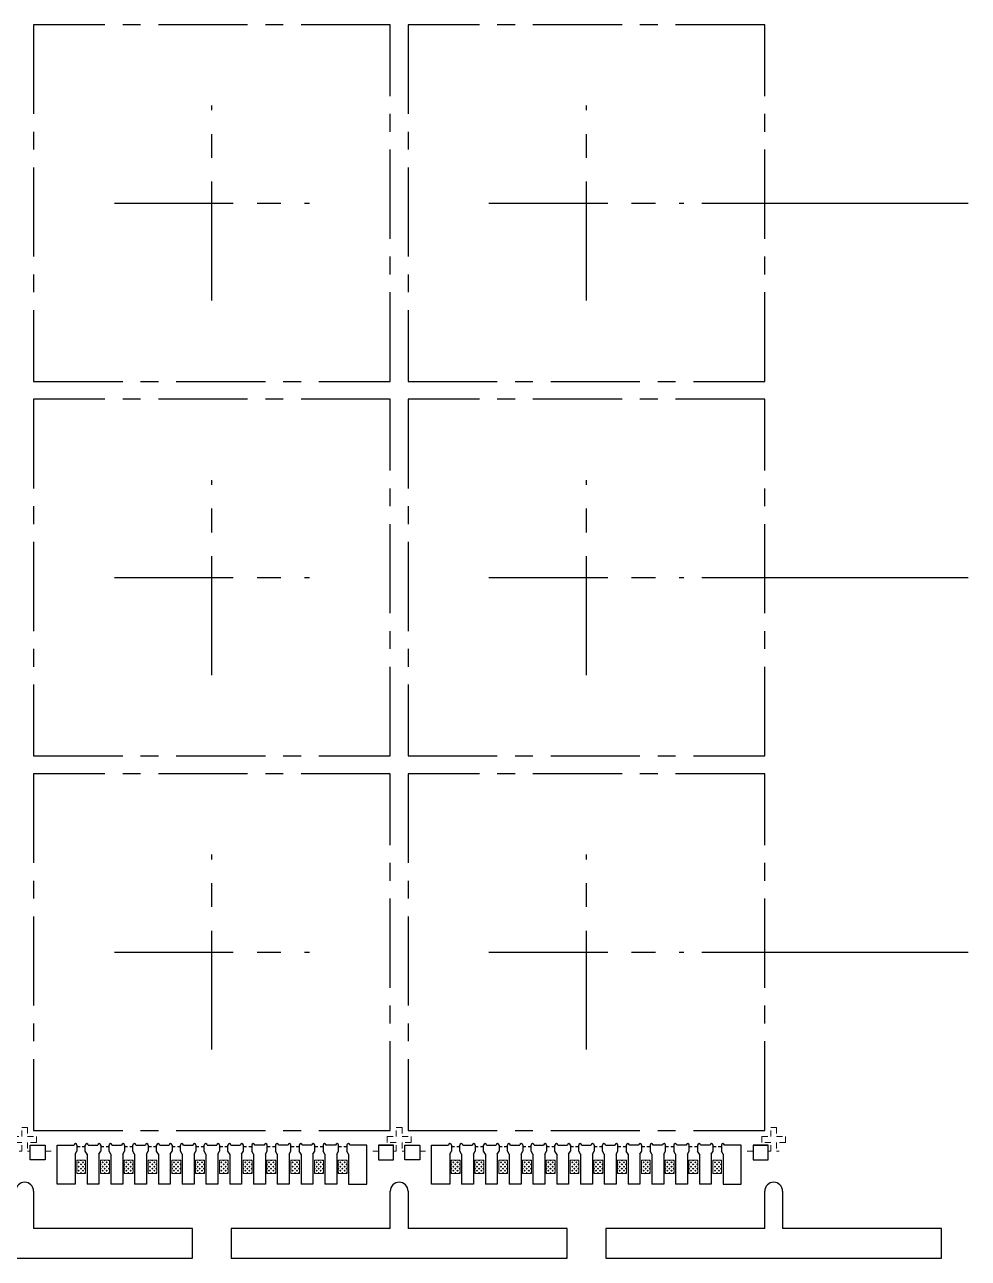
# Model space of a CAD drawing. Header units: inches. Extents: x 5 to 403, y 5 to 265.
# Drawn here: x 143.19 to 159.06, y 149.45 to 170.2 of the extents above; entities that cross this region are included whole.
import ezdxf

# ---------------------------------------------------------------- set-up
doc = ezdxf.new("R2010")
doc.units = ezdxf.units.IN
doc.header["$MEASUREMENT"] = 0
doc.linetypes.add('CENTER', pattern=[2, 1.25, -0.25, 0.25, -0.25])
doc.linetypes.add('HIDDEN', pattern=[0.375, 0.25, -0.125])
for name, color, linetype in [('1D（虚线、T-shape等)', 4, 'Continuous'), ('1（实线、SECTION图示等）', 7, 'Continuous'), ('CEN(中心线)', 1, 'CENTER'), ('DIM(尺寸标注）', 4, 'Continuous'), ('LFBOT（框架底面线、虚线）', 4, 'HIDDEN'), ('LFTOP（框架正面线、实线）', 7, 'Continuous'), ('PKG LINE（虚线）', 2, 'HIDDEN'), ('PLATING（电镀）', 3, 'Continuous')]:
    doc.layers.add(name, color=color, linetype=linetype)

msp = doc.modelspace()

# ---------------------------------------------------------------- hatches: boundary and pattern name
at = {"layer": 'PLATING（电镀）', "linetype": 'ByBlock', "lineweight": 5}
h = msp.add_hatch(dxfattribs=at)
h.set_pattern_fill('CROSS', color=3, scale=0.05)
h.set_pattern_definition([(45, (-80.73546, -72.357227), (-0.035355339, 0.035355339), [0.025, -0.025]), (135, (-80.717783, -72.357227), (-0.035355339, -0.035355339), [0.025, -0.025])])
h.paths.add_polyline_path([(144.06232, 151.09804), (144.06232, 150.87304), (144.21232, 150.87304), (144.21232, 151.09804)])
h = msp.add_hatch(dxfattribs=at)
h.set_pattern_fill('CROSS', color=3, scale=0.05)
h.set_pattern_definition([(45, (-80.33546, -72.357227), (-0.035355339, 0.035355339), [0.025, -0.025]), (135, (-80.317783, -72.357227), (-0.035355339, -0.035355339), [0.025, -0.025])])
h.paths.add_polyline_path([(144.46232, 151.09804), (144.46232, 150.87304), (144.61232, 150.87304), (144.61232, 151.09804)])
h = msp.add_hatch(dxfattribs=at)
h.set_pattern_fill('CROSS', color=3, scale=0.05)
h.set_pattern_definition([(45, (-79.93546, -72.357227), (-0.035355339, 0.035355339), [0.025, -0.025]), (135, (-79.917783, -72.357227), (-0.035355339, -0.035355339), [0.025, -0.025])])
h.paths.add_polyline_path([(144.86232, 151.09804), (144.86232, 150.87304), (145.01232, 150.87304), (145.01232, 151.09804)])
h = msp.add_hatch(dxfattribs=at)
h.set_pattern_fill('CROSS', color=3, scale=0.05)
h.set_pattern_definition([(45, (-79.53546, -72.357227), (-0.035355339, 0.035355339), [0.025, -0.025]), (135, (-79.517783, -72.357227), (-0.035355339, -0.035355339), [0.025, -0.025])])
h.paths.add_polyline_path([(145.26232, 151.09804), (145.26232, 150.87304), (145.41232, 150.87304), (145.41232, 151.09804)])
h = msp.add_hatch(dxfattribs=at)
h.set_pattern_fill('CROSS', color=3, scale=0.05)
h.set_pattern_definition([(45, (-79.13546, -72.357227), (-0.035355339, 0.035355339), [0.025, -0.025]), (135, (-79.117783, -72.357227), (-0.035355339, -0.035355339), [0.025, -0.025])])
h.paths.add_polyline_path([(145.66232, 151.09804), (145.66232, 150.87304), (145.81232, 150.87304), (145.81232, 151.09804)])
h = msp.add_hatch(dxfattribs=at)
h.set_pattern_fill('CROSS', color=3, scale=0.05)
h.set_pattern_definition([(45, (-78.73546, -72.357227), (-0.035355339, 0.035355339), [0.025, -0.025]), (135, (-78.717783, -72.357227), (-0.035355339, -0.035355339), [0.025, -0.025])])
h.paths.add_polyline_path([(146.06232, 151.09804), (146.06232, 150.87304), (146.21232, 150.87304), (146.21232, 151.09804)])
h = msp.add_hatch(dxfattribs=at)
h.set_pattern_fill('CROSS', color=3, scale=0.05)
h.set_pattern_definition([(45, (-78.33546, -72.357227), (-0.035355339, 0.035355339), [0.025, -0.025]), (135, (-78.317783, -72.357227), (-0.035355339, -0.035355339), [0.025, -0.025])])
h.paths.add_polyline_path([(146.46232, 151.09804), (146.46232, 150.87304), (146.61232, 150.87304), (146.61232, 151.09804)])
h = msp.add_hatch(dxfattribs=at)
h.set_pattern_fill('CROSS', color=3, scale=0.05)
h.set_pattern_definition([(45, (-77.93546, -72.357227), (-0.035355339, 0.035355339), [0.025, -0.025]), (135, (-77.917783, -72.357227), (-0.035355339, -0.035355339), [0.025, -0.025])])
h.paths.add_polyline_path([(146.86232, 151.09804), (146.86232, 150.87304), (147.01232, 150.87304), (147.01232, 151.09804)])
h = msp.add_hatch(dxfattribs=at)
h.set_pattern_fill('CROSS', color=3, scale=0.05)
h.set_pattern_definition([(45, (-77.53546, -72.357227), (-0.035355339, 0.035355339), [0.025, -0.025]), (135, (-77.517783, -72.357227), (-0.035355339, -0.035355339), [0.025, -0.025])])
h.paths.add_polyline_path([(147.26232, 151.09804), (147.26232, 150.87304), (147.41232, 150.87304), (147.41232, 151.09804)])
h = msp.add_hatch(dxfattribs=at)
h.set_pattern_fill('CROSS', color=3, scale=0.05)
h.set_pattern_definition([(45, (-77.13546, -72.357227), (-0.035355339, 0.035355339), [0.025, -0.025]), (135, (-77.117783, -72.357227), (-0.035355339, -0.035355339), [0.025, -0.025])])
h.paths.add_polyline_path([(147.66232, 151.09804), (147.66232, 150.87304), (147.81232, 150.87304), (147.81232, 151.09804)])
h = msp.add_hatch(dxfattribs=at)
h.set_pattern_fill('CROSS', color=3, scale=0.05)
h.set_pattern_definition([(45, (-76.73546, -72.357227), (-0.035355339, 0.035355339), [0.025, -0.025]), (135, (-76.717783, -72.357227), (-0.035355339, -0.035355339), [0.025, -0.025])])
h.paths.add_polyline_path([(148.06232, 151.09804), (148.06232, 150.87304), (148.21232, 150.87304), (148.21232, 151.09804)])
h = msp.add_hatch(dxfattribs=at)
h.set_pattern_fill('CROSS', color=3, scale=0.05)
h.set_pattern_definition([(45, (-76.33546, -72.357227), (-0.035355339, 0.035355339), [0.025, -0.025]), (135, (-76.317783, -72.357227), (-0.035355339, -0.035355339), [0.025, -0.025])])
h.paths.add_polyline_path([(148.46232, 151.09804), (148.46232, 150.87304), (148.61232, 150.87304), (148.61232, 151.09804)])
h = msp.add_hatch(dxfattribs=at)
h.set_pattern_fill('CROSS', color=3, scale=0.05)
h.set_pattern_definition([(45, (-74.43546, -72.357227), (-0.035355339, 0.035355339), [0.025, -0.025]), (135, (-74.417783, -72.357227), (-0.035355339, -0.035355339), [0.025, -0.025])])
h.paths.add_polyline_path([(150.36232, 151.09804), (150.36232, 150.87304), (150.51232, 150.87304), (150.51232, 151.09804)])
h = msp.add_hatch(dxfattribs=at)
h.set_pattern_fill('CROSS', color=3, scale=0.05)
h.set_pattern_definition([(45, (-74.03546, -72.357227), (-0.035355339, 0.035355339), [0.025, -0.025]), (135, (-74.017783, -72.357227), (-0.035355339, -0.035355339), [0.025, -0.025])])
h.paths.add_polyline_path([(150.76232, 151.09804), (150.76232, 150.87304), (150.91232, 150.87304), (150.91232, 151.09804)])
h = msp.add_hatch(dxfattribs=at)
h.set_pattern_fill('CROSS', color=3, scale=0.05)
h.set_pattern_definition([(45, (-73.63546, -72.357227), (-0.035355339, 0.035355339), [0.025, -0.025]), (135, (-73.617783, -72.357227), (-0.035355339, -0.035355339), [0.025, -0.025])])
h.paths.add_polyline_path([(151.16232, 151.09804), (151.16232, 150.87304), (151.31232, 150.87304), (151.31232, 151.09804)])
h = msp.add_hatch(dxfattribs=at)
h.set_pattern_fill('CROSS', color=3, scale=0.05)
h.set_pattern_definition([(45, (-73.23546, -72.357227), (-0.035355339, 0.035355339), [0.025, -0.025]), (135, (-73.217783, -72.357227), (-0.035355339, -0.035355339), [0.025, -0.025])])
h.paths.add_polyline_path([(151.56232, 151.09804), (151.56232, 150.87304), (151.71232, 150.87304), (151.71232, 151.09804)])
h = msp.add_hatch(dxfattribs=at)
h.set_pattern_fill('CROSS', color=3, scale=0.05)
h.set_pattern_definition([(45, (-72.83546, -72.357227), (-0.035355339, 0.035355339), [0.025, -0.025]), (135, (-72.817783, -72.357227), (-0.035355339, -0.035355339), [0.025, -0.025])])
h.paths.add_polyline_path([(151.96232, 151.09804), (151.96232, 150.87304), (152.11232, 150.87304), (152.11232, 151.09804)])
h = msp.add_hatch(dxfattribs=at)
h.set_pattern_fill('CROSS', color=3, scale=0.05)
h.set_pattern_definition([(45, (-72.43546, -72.357227), (-0.035355339, 0.035355339), [0.025, -0.025]), (135, (-72.417783, -72.357227), (-0.035355339, -0.035355339), [0.025, -0.025])])
h.paths.add_polyline_path([(152.36232, 151.09804), (152.36232, 150.87304), (152.51232, 150.87304), (152.51232, 151.09804)])
h = msp.add_hatch(dxfattribs=at)
h.set_pattern_fill('CROSS', color=3, scale=0.05)
h.set_pattern_definition([(45, (-72.03546, -72.357227), (-0.035355339, 0.035355339), [0.025, -0.025]), (135, (-72.017783, -72.357227), (-0.035355339, -0.035355339), [0.025, -0.025])])
h.paths.add_polyline_path([(152.76232, 151.09804), (152.76232, 150.87304), (152.91232, 150.87304), (152.91232, 151.09804)])
h = msp.add_hatch(dxfattribs=at)
h.set_pattern_fill('CROSS', color=3, scale=0.05)
h.set_pattern_definition([(45, (-71.63546, -72.357227), (-0.035355339, 0.035355339), [0.025, -0.025]), (135, (-71.617783, -72.357227), (-0.035355339, -0.035355339), [0.025, -0.025])])
h.paths.add_polyline_path([(153.16232, 151.09804), (153.16232, 150.87304), (153.31232, 150.87304), (153.31232, 151.09804)])
h = msp.add_hatch(dxfattribs=at)
h.set_pattern_fill('CROSS', color=3, scale=0.05)
h.set_pattern_definition([(45, (-71.23546, -72.357227), (-0.035355339, 0.035355339), [0.025, -0.025]), (135, (-71.217783, -72.357227), (-0.035355339, -0.035355339), [0.025, -0.025])])
h.paths.add_polyline_path([(153.56232, 151.09804), (153.56232, 150.87304), (153.71232, 150.87304), (153.71232, 151.09804)])
h = msp.add_hatch(dxfattribs=at)
h.set_pattern_fill('CROSS', color=3, scale=0.05)
h.set_pattern_definition([(45, (-70.83546, -72.357227), (-0.035355339, 0.035355339), [0.025, -0.025]), (135, (-70.817783, -72.357227), (-0.035355339, -0.035355339), [0.025, -0.025])])
h.paths.add_polyline_path([(153.96232, 151.09804), (153.96232, 150.87304), (154.11232, 150.87304), (154.11232, 151.09804)])
h = msp.add_hatch(dxfattribs=at)
h.set_pattern_fill('CROSS', color=3, scale=0.05)
h.set_pattern_definition([(45, (-70.43546, -72.357227), (-0.035355339, 0.035355339), [0.025, -0.025]), (135, (-70.417783, -72.357227), (-0.035355339, -0.035355339), [0.025, -0.025])])
h.paths.add_polyline_path([(154.36232, 151.09804), (154.36232, 150.87304), (154.51232, 150.87304), (154.51232, 151.09804)])
h = msp.add_hatch(dxfattribs=at)
h.set_pattern_fill('CROSS', color=3, scale=0.05)
h.set_pattern_definition([(45, (-70.03546, -72.357227), (-0.035355339, 0.035355339), [0.025, -0.025]), (135, (-70.017783, -72.357227), (-0.035355339, -0.035355339), [0.025, -0.025])])
h.paths.add_polyline_path([(154.76232, 151.09804), (154.76232, 150.87304), (154.91232, 150.87304), (154.91232, 151.09804)])

# ---------------------------------------------------------------- linework, layer by layer
at = {"layer": '1D（虚线、T-shape等)', "linetype": 'HIDDEN', "lineweight": 0, "ltscale": 0.25}
for p, q in [((143.53232, 151.24804, 0.1444), (143.73232, 151.24804, 0.1444)), ((149.14232, 151.24804, 0.1444), (148.94232, 151.24804, 0.1444)), ((149.83232, 151.24804, 0.1444), (150.03232, 151.24804, 0.1444)), ((155.44232, 151.24804, 0.1444), (155.24232, 151.24804, 0.1444))]:
    msp.add_line(p, q, dxfattribs=at)
at = {"layer": '1D（虚线、T-shape等)', "linetype": 'HIDDEN', "lineweight": 0, "ltscale": 0.25, "elevation": 0.1444}
for points in [[(143.09232, 151.25304), (143.13732, 151.25304), (143.13732, 151.39804), (142.98732, 151.39804), (142.98732, 151.49804), (143.13732, 151.49804), (143.13732, 151.64804), (143.23732, 151.64804), (143.23732, 151.49804), (143.38732, 151.49804), (143.38732, 151.39804), (143.23732, 151.39804), (143.23732, 151.25304), (143.28232, 151.25304)], [(149.39232, 151.25304), (149.43732, 151.25304), (149.43732, 151.39804), (149.28732, 151.39804), (149.28732, 151.49804), (149.43732, 151.49804), (149.43732, 151.64804), (149.53732, 151.64804), (149.53732, 151.49804), (149.68732, 151.49804), (149.68732, 151.39804), (149.53732, 151.39804), (149.53732, 151.25304), (149.58232, 151.25304)], [(155.69232, 151.25304), (155.73732, 151.25304), (155.73732, 151.39804), (155.58732, 151.39804), (155.58732, 151.49804), (155.73732, 151.49804), (155.73732, 151.64804), (155.83732, 151.64804), (155.83732, 151.49804), (155.98732, 151.49804), (155.98732, 151.39804), (155.83732, 151.39804), (155.83732, 151.25304), (155.88232, 151.25304)]]:
    msp.add_lwpolyline(points, dxfattribs=at)
at = {"layer": '1（实线、SECTION图示等）', "ltscale": 10}
for p, q in [((143.33732, 150.57804, 0.1444), (143.33732, 149.94804, 0.1444)), ((149.33732, 149.94804, 0.1444), (149.33732, 150.57804, 0.1444)), ((149.63732, 150.57804, 0.1444), (149.63732, 149.94804, 0.1444)), ((155.63732, 149.94804, 0.1444), (155.63732, 150.57804, 0.1444)), ((155.93732, 150.57804, 0.1444), (155.93732, 149.94804, 0.1444)), ((146.01232, 149.94804, 0.1444), (143.33732, 149.94804, 0.1444)), ((146.01232, 149.44804, 0.1444), (146.01232, 149.94804, 0.1444)), ((149.33732, 149.94804, 0.1444), (146.66232, 149.94804, 0.1444)), ((146.66232, 149.94804, 0.1444), (146.66232, 149.44804, 0.1444)), ((152.31232, 149.94804, 0.1444), (149.63732, 149.94804, 0.1444)), ((152.31232, 149.44804, 0.1444), (152.31232, 149.94804, 0.1444)), ((155.63732, 149.94804, 0.1444), (152.96232, 149.94804, 0.1444)), ((152.96232, 149.94804, 0.1444), (152.96232, 149.44804, 0.1444)), ((158.61232, 149.94804, 0.1444), (155.93732, 149.94804, 0.1444)), ((158.61232, 149.44804, 0.1444), (158.61232, 149.94804, 0.1444)), ((140.36232, 149.44804, 0.1444), (146.01232, 149.44804, 0.1444)), ((146.66232, 149.44804, 0.1444), (152.31232, 149.44804, 0.1444)), ((152.96232, 149.44804, 0.1444), (158.61232, 149.44804, 0.1444))]:
    msp.add_line(p, q, dxfattribs=at)
for centre in [(143.18732, 150.57804, 0.1444), (149.48732, 150.57804, 0.1444), (155.78732, 150.57804, 0.1444)]:
    msp.add_arc(centre, 0.15, 0, 180, dxfattribs=at)
at = {"layer": 'CEN(中心线)', "linetype": 'CENTER', "ltscale": 1.6}
for p, q in [((146.33732, 165.55807, 0.1444), (146.33732, 168.838, 0.1444)), ((152.63732, 165.55807, 0.1444), (152.63732, 168.838, 0.1444)), ((144.69736, 167.19804, 0.1444), (147.97729, 167.19804, 0.1444)), ((150.99736, 167.19804, 0.1444), (154.27729, 167.19804, 0.1444)), ((146.33732, 159.25807, 0.1444), (146.33732, 162.538, 0.1444)), ((152.63732, 159.25807, 0.1444), (152.63732, 162.538, 0.1444)), ((144.69736, 160.89804, 0.1444), (147.97729, 160.89804, 0.1444)), ((150.99736, 160.89804, 0.1444), (154.27729, 160.89804, 0.1444)), ((146.33732, 152.95807, 0.1444), (146.33732, 156.238, 0.1444)), ((152.63732, 152.95807, 0.1444), (152.63732, 156.238, 0.1444)), ((144.69736, 154.59804, 0.1444), (147.97729, 154.59804, 0.1444)), ((150.99736, 154.59804, 0.1444), (154.27729, 154.59804, 0.1444))]:
    msp.add_line(p, q, dxfattribs=at)
at = {"layer": 'DIM(尺寸标注）'}
for p, q in [((154.57729, 167.19804, 0.1444), (159.06184, 167.19804, 0.1444)), ((154.57729, 160.89804, 0.1444), (159.06184, 160.89804, 0.1444)), ((154.57729, 154.59804, 0.1444), (159.06184, 154.59804, 0.1444))]:
    msp.add_line(p, q, dxfattribs=at)
at = {"layer": 'LFBOT（框架底面线、虚线）', "linetype": 'HIDDEN', "ltscale": 0.2, "elevation": 0.1444}
for points in [[(144.06732, 151.32804), (144.11832, 151.32804)], [(144.15632, 151.32804), (144.20732, 151.32804)], [(144.46732, 151.32804), (144.51832, 151.32804)], [(144.55632, 151.32804), (144.60732, 151.32804)], [(144.86732, 151.32804), (144.91832, 151.32804)], [(144.95632, 151.32804), (145.00732, 151.32804)], [(145.26732, 151.32804), (145.31832, 151.32804)], [(145.35632, 151.32804), (145.40732, 151.32804)], [(145.66732, 151.32804), (145.71832, 151.32804)], [(145.75632, 151.32804), (145.80732, 151.32804)], [(146.06732, 151.32804), (146.11832, 151.32804)], [(146.15632, 151.32804), (146.20732, 151.32804)], [(146.46732, 151.32804), (146.51832, 151.32804)], [(146.55632, 151.32804), (146.60732, 151.32804)], [(146.86732, 151.32804), (146.91832, 151.32804)], [(146.95632, 151.32804), (147.00732, 151.32804)], [(147.26732, 151.32804), (147.31832, 151.32804)], [(147.35632, 151.32804), (147.40732, 151.32804)], [(147.66732, 151.32804), (147.71832, 151.32804)], [(147.75632, 151.32804), (147.80732, 151.32804)], [(148.06732, 151.32804), (148.11832, 151.32804)], [(148.15632, 151.32804), (148.20732, 151.32804)], [(148.46732, 151.32804), (148.51832, 151.32804)], [(148.55632, 151.32804), (148.60732, 151.32804)], [(150.36732, 151.32804), (150.41832, 151.32804)], [(150.45632, 151.32804), (150.50732, 151.32804)], [(150.76732, 151.32804), (150.81832, 151.32804)], [(150.85632, 151.32804), (150.90732, 151.32804)], [(151.16732, 151.32804), (151.21832, 151.32804)], [(151.25632, 151.32804), (151.30732, 151.32804)], [(151.56732, 151.32804), (151.61832, 151.32804)], [(151.65632, 151.32804), (151.70732, 151.32804)], [(151.96732, 151.32804), (152.01832, 151.32804)], [(152.05632, 151.32804), (152.10732, 151.32804)], [(152.36732, 151.32804), (152.41832, 151.32804)], [(152.45632, 151.32804), (152.50732, 151.32804)], [(152.76732, 151.32804), (152.81832, 151.32804)], [(152.85632, 151.32804), (152.90732, 151.32804)], [(153.16732, 151.32804), (153.21832, 151.32804)], [(153.25632, 151.32804), (153.30732, 151.32804)], [(153.56732, 151.32804), (153.61832, 151.32804)], [(153.65632, 151.32804), (153.70732, 151.32804)], [(153.96732, 151.32804), (154.01832, 151.32804)], [(154.05632, 151.32804), (154.10732, 151.32804)], [(154.36732, 151.32804), (154.41832, 151.32804)], [(154.45632, 151.32804), (154.50732, 151.32804)], [(154.76732, 151.32804), (154.81832, 151.32804)], [(154.85632, 151.32804), (154.90732, 151.32804)]]:
    msp.add_lwpolyline(points, dxfattribs=at)
at = {"layer": 'LFTOP（框架正面线、实线）', "color": 7}
for p, q in [((143.73232, 150.99804, 0.1444), (143.73232, 151.35304, 0.1444)), ((143.73232, 151.35304, 0.1444), (144.01732, 151.35304, 0.1444)), ((144.06732, 151.35304, 0.1444), (144.06732, 151.24804, 0.1444)), ((144.20732, 151.24804, 0.1444), (144.20732, 151.35304, 0.1444)), ((144.25732, 151.35304, 0.1444), (144.41732, 151.35304, 0.1444)), ((144.46732, 151.35304, 0.1444), (144.46732, 151.24804, 0.1444)), ((144.60732, 151.24804, 0.1444), (144.60732, 151.35304, 0.1444)), ((144.65732, 151.35304, 0.1444), (144.81732, 151.35304, 0.1444)), ((144.86732, 151.35304, 0.1444), (144.86732, 151.24804, 0.1444)), ((145.00732, 151.24804, 0.1444), (145.00732, 151.35304, 0.1444)), ((145.05732, 151.35304, 0.1444), (145.21732, 151.35304, 0.1444)), ((145.26732, 151.35304, 0.1444), (145.26732, 151.24804, 0.1444)), ((145.40732, 151.24804, 0.1444), (145.40732, 151.35304, 0.1444)), ((145.45732, 151.35304, 0.1444), (145.61732, 151.35304, 0.1444)), ((145.66732, 151.35304, 0.1444), (145.66732, 151.24804, 0.1444)), ((145.80732, 151.24804, 0.1444), (145.80732, 151.35304, 0.1444)), ((145.85732, 151.35304, 0.1444), (146.01732, 151.35304, 0.1444)), ((146.06732, 151.35304, 0.1444), (146.06732, 151.24804, 0.1444)), ((146.20732, 151.24804, 0.1444), (146.20732, 151.35304, 0.1444)), ((146.25732, 151.35304, 0.1444), (146.41732, 151.35304, 0.1444)), ((146.46732, 151.35304, 0.1444), (146.46732, 151.24804, 0.1444)), ((146.60732, 151.24804, 0.1444), (146.60732, 151.35304, 0.1444)), ((146.65732, 151.35304, 0.1444), (146.81732, 151.35304, 0.1444)), ((146.86732, 151.24804, 0.1444), (146.86732, 151.35304, 0.1444)), ((147.00732, 151.35304, 0.1444), (147.00732, 151.24804, 0.1444)), ((147.21732, 151.35304, 0.1444), (147.05732, 151.35304, 0.1444)), ((147.26732, 151.24804, 0.1444), (147.26732, 151.35304, 0.1444)), ((147.40732, 151.35304, 0.1444), (147.40732, 151.24804, 0.1444)), ((147.61732, 151.35304, 0.1444), (147.45732, 151.35304, 0.1444)), ((147.66732, 151.24804, 0.1444), (147.66732, 151.35304, 0.1444)), ((147.80732, 151.35304, 0.1444), (147.80732, 151.24804, 0.1444)), ((148.01732, 151.35304, 0.1444), (147.85732, 151.35304, 0.1444)), ((148.06732, 151.24804, 0.1444), (148.06732, 151.35304, 0.1444)), ((148.20732, 151.35304, 0.1444), (148.20732, 151.24804, 0.1444)), ((148.41732, 151.35304, 0.1444), (148.25732, 151.35304, 0.1444)), ((148.46732, 151.24804, 0.1444), (148.46732, 151.35304, 0.1444)), ((148.60732, 151.35304, 0.1444), (148.60732, 151.24804, 0.1444)), ((148.94232, 151.35304, 0.1444), (148.65732, 151.35304, 0.1444)), ((149.14232, 151.35304, 0.1444), (149.39232, 151.35304, 0.1444)), ((150.03232, 150.99804, 0.1444), (150.03232, 151.35304, 0.1444)), ((150.03232, 151.35304, 0.1444), (150.31732, 151.35304, 0.1444)), ((150.36732, 151.35304, 0.1444), (150.36732, 151.24804, 0.1444)), ((150.50732, 151.24804, 0.1444), (150.50732, 151.35304, 0.1444)), ((150.55732, 151.35304, 0.1444), (150.71732, 151.35304, 0.1444)), ((150.76732, 151.35304, 0.1444), (150.76732, 151.24804, 0.1444)), ((150.90732, 151.24804, 0.1444), (150.90732, 151.35304, 0.1444)), ((150.95732, 151.35304, 0.1444), (151.11732, 151.35304, 0.1444)), ((151.16732, 151.35304, 0.1444), (151.16732, 151.24804, 0.1444)), ((151.30732, 151.24804, 0.1444), (151.30732, 151.35304, 0.1444)), ((151.35732, 151.35304, 0.1444), (151.51732, 151.35304, 0.1444)), ((151.56732, 151.35304, 0.1444), (151.56732, 151.24804, 0.1444)), ((151.70732, 151.24804, 0.1444), (151.70732, 151.35304, 0.1444)), ((151.75732, 151.35304, 0.1444), (151.91732, 151.35304, 0.1444)), ((151.96732, 151.35304, 0.1444), (151.96732, 151.24804, 0.1444)), ((152.10732, 151.24804, 0.1444), (152.10732, 151.35304, 0.1444)), ((152.15732, 151.35304, 0.1444), (152.31732, 151.35304, 0.1444)), ((152.36732, 151.35304, 0.1444), (152.36732, 151.24804, 0.1444)), ((152.50732, 151.24804, 0.1444), (152.50732, 151.35304, 0.1444)), ((152.55732, 151.35304, 0.1444), (152.71732, 151.35304, 0.1444)), ((152.76732, 151.35304, 0.1444), (152.76732, 151.24804, 0.1444)), ((152.90732, 151.24804, 0.1444), (152.90732, 151.35304, 0.1444)), ((152.95732, 151.35304, 0.1444), (153.11732, 151.35304, 0.1444)), ((153.16732, 151.24804, 0.1444), (153.16732, 151.35304, 0.1444)), ((153.30732, 151.35304, 0.1444), (153.30732, 151.24804, 0.1444)), ((153.51732, 151.35304, 0.1444), (153.35732, 151.35304, 0.1444)), ((153.56732, 151.24804, 0.1444), (153.56732, 151.35304, 0.1444)), ((153.70732, 151.35304, 0.1444), (153.70732, 151.24804, 0.1444)), ((153.91732, 151.35304, 0.1444), (153.75732, 151.35304, 0.1444)), ((153.96732, 151.24804, 0.1444), (153.96732, 151.35304, 0.1444)), ((154.10732, 151.35304, 0.1444), (154.10732, 151.24804, 0.1444)), ((154.31732, 151.35304, 0.1444), (154.15732, 151.35304, 0.1444)), ((154.36732, 151.24804, 0.1444), (154.36732, 151.35304, 0.1444)), ((154.50732, 151.35304, 0.1444), (154.50732, 151.24804, 0.1444)), ((154.71732, 151.35304, 0.1444), (154.55732, 151.35304, 0.1444)), ((154.76732, 151.24804, 0.1444), (154.76732, 151.35304, 0.1444)), ((154.90732, 151.35304, 0.1444), (154.90732, 151.24804, 0.1444)), ((155.24232, 151.35304, 0.1444), (154.95732, 151.35304, 0.1444)), ((155.44232, 151.35304, 0.1444), (155.69232, 151.35304, 0.1444)), ((144.03732, 151.19804, 0.1444), (144.06732, 151.24804, 0.1444)), ((144.03732, 151.19804, 0.1444), (144.03732, 150.69804, 0.1444)), ((144.23732, 151.19804, 0.1444), (144.20732, 151.24804, 0.1444)), ((144.23732, 151.19804, 0.1444), (144.23732, 150.69804, 0.1444)), ((144.43732, 151.19804, 0.1444), (144.46732, 151.24804, 0.1444)), ((144.43732, 151.19804, 0.1444), (144.43732, 150.69804, 0.1444)), ((144.63732, 151.19804, 0.1444), (144.60732, 151.24804, 0.1444)), ((144.63732, 151.19804, 0.1444), (144.63732, 150.69804, 0.1444)), ((144.83732, 151.19804, 0.1444), (144.86732, 151.24804, 0.1444)), ((144.83732, 151.19804, 0.1444), (144.83732, 150.69804, 0.1444)), ((145.03732, 151.19804, 0.1444), (145.00732, 151.24804, 0.1444)), ((145.03732, 151.19804, 0.1444), (145.03732, 150.69804, 0.1444)), ((145.23732, 151.19804, 0.1444), (145.26732, 151.24804, 0.1444)), ((145.23732, 151.19804, 0.1444), (145.23732, 150.69804, 0.1444)), ((145.43732, 151.19804, 0.1444), (145.40732, 151.24804, 0.1444)), ((145.43732, 151.19804, 0.1444), (145.43732, 150.69804, 0.1444)), ((145.63732, 151.19804, 0.1444), (145.66732, 151.24804, 0.1444)), ((145.63732, 151.19804, 0.1444), (145.63732, 150.69804, 0.1444)), ((145.83732, 151.19804, 0.1444), (145.80732, 151.24804, 0.1444)), ((145.83732, 151.19804, 0.1444), (145.83732, 150.69804, 0.1444)), ((146.03732, 151.19804, 0.1444), (146.06732, 151.24804, 0.1444)), ((146.03732, 151.19804, 0.1444), (146.03732, 150.69804, 0.1444)), ((146.23732, 151.19804, 0.1444), (146.20732, 151.24804, 0.1444)), ((146.23732, 151.19804, 0.1444), (146.23732, 150.69804, 0.1444)), ((146.43732, 151.19804, 0.1444), (146.46732, 151.24804, 0.1444)), ((146.43732, 151.19804, 0.1444), (146.43732, 150.69804, 0.1444)), ((146.63732, 151.19804, 0.1444), (146.60732, 151.24804, 0.1444)), ((146.63732, 151.19804, 0.1444), (146.63732, 150.69804, 0.1444)), ((146.83732, 151.19804, 0.1444), (146.86732, 151.24804, 0.1444)), ((146.83732, 151.19804, 0.1444), (146.83732, 150.69804, 0.1444)), ((147.03732, 151.19804, 0.1444), (147.00732, 151.24804, 0.1444)), ((147.03732, 151.19804, 0.1444), (147.03732, 150.69804, 0.1444)), ((147.23732, 151.19804, 0.1444), (147.26732, 151.24804, 0.1444)), ((147.23732, 151.19804, 0.1444), (147.23732, 150.69804, 0.1444)), ((147.43732, 151.19804, 0.1444), (147.40732, 151.24804, 0.1444)), ((147.43732, 151.19804, 0.1444), (147.43732, 150.69804, 0.1444)), ((147.63732, 151.19804, 0.1444), (147.66732, 151.24804, 0.1444)), ((147.63732, 151.19804, 0.1444), (147.63732, 150.69804, 0.1444)), ((147.83732, 151.19804, 0.1444), (147.80732, 151.24804, 0.1444)), ((147.83732, 151.19804, 0.1444), (147.83732, 150.69804, 0.1444)), ((148.03732, 151.19804, 0.1444), (148.06732, 151.24804, 0.1444)), ((148.03732, 151.19804, 0.1444), (148.03732, 150.69804, 0.1444)), ((148.23732, 151.19804, 0.1444), (148.20732, 151.24804, 0.1444)), ((148.23732, 151.19804, 0.1444), (148.23732, 150.69804, 0.1444)), ((148.43732, 151.19804, 0.1444), (148.46732, 151.24804, 0.1444)), ((148.43732, 151.19804, 0.1444), (148.43732, 150.69804, 0.1444)), ((148.63732, 151.19804, 0.1444), (148.60732, 151.24804, 0.1444)), ((148.63732, 151.19804, 0.1444), (148.63732, 150.69804, 0.1444)), ((150.33732, 151.19804, 0.1444), (150.36732, 151.24804, 0.1444)), ((150.33732, 151.19804, 0.1444), (150.33732, 150.69804, 0.1444)), ((150.53732, 151.19804, 0.1444), (150.50732, 151.24804, 0.1444)), ((150.53732, 151.19804, 0.1444), (150.53732, 150.69804, 0.1444)), ((150.73732, 151.19804, 0.1444), (150.76732, 151.24804, 0.1444)), ((150.73732, 151.19804, 0.1444), (150.73732, 150.69804, 0.1444)), ((150.93732, 151.19804, 0.1444), (150.90732, 151.24804, 0.1444)), ((150.93732, 151.19804, 0.1444), (150.93732, 150.69804, 0.1444)), ((151.13732, 151.19804, 0.1444), (151.16732, 151.24804, 0.1444)), ((151.13732, 151.19804, 0.1444), (151.13732, 150.69804, 0.1444)), ((151.33732, 151.19804, 0.1444), (151.30732, 151.24804, 0.1444)), ((151.33732, 151.19804, 0.1444), (151.33732, 150.69804, 0.1444)), ((151.53732, 151.19804, 0.1444), (151.56732, 151.24804, 0.1444)), ((151.53732, 151.19804, 0.1444), (151.53732, 150.69804, 0.1444)), ((151.73732, 151.19804, 0.1444), (151.70732, 151.24804, 0.1444)), ((151.73732, 151.19804, 0.1444), (151.73732, 150.69804, 0.1444)), ((151.93732, 151.19804, 0.1444), (151.96732, 151.24804, 0.1444)), ((151.93732, 151.19804, 0.1444), (151.93732, 150.69804, 0.1444)), ((152.13732, 151.19804, 0.1444), (152.10732, 151.24804, 0.1444)), ((152.13732, 151.19804, 0.1444), (152.13732, 150.69804, 0.1444)), ((152.33732, 151.19804, 0.1444), (152.36732, 151.24804, 0.1444)), ((152.33732, 151.19804, 0.1444), (152.33732, 150.69804, 0.1444)), ((152.53732, 151.19804, 0.1444), (152.50732, 151.24804, 0.1444)), ((152.53732, 151.19804, 0.1444), (152.53732, 150.69804, 0.1444)), ((152.73732, 151.19804, 0.1444), (152.76732, 151.24804, 0.1444)), ((152.73732, 151.19804, 0.1444), (152.73732, 150.69804, 0.1444)), ((152.93732, 151.19804, 0.1444), (152.90732, 151.24804, 0.1444)), ((152.93732, 151.19804, 0.1444), (152.93732, 150.69804, 0.1444)), ((153.13732, 151.19804, 0.1444), (153.16732, 151.24804, 0.1444)), ((153.13732, 151.19804, 0.1444), (153.13732, 150.69804, 0.1444)), ((153.33732, 151.19804, 0.1444), (153.30732, 151.24804, 0.1444)), ((153.33732, 151.19804, 0.1444), (153.33732, 150.69804, 0.1444)), ((153.53732, 151.19804, 0.1444), (153.56732, 151.24804, 0.1444)), ((153.53732, 151.19804, 0.1444), (153.53732, 150.69804, 0.1444)), ((153.73732, 151.19804, 0.1444), (153.70732, 151.24804, 0.1444)), ((153.73732, 151.19804, 0.1444), (153.73732, 150.69804, 0.1444)), ((153.93732, 151.19804, 0.1444), (153.96732, 151.24804, 0.1444)), ((153.93732, 151.19804, 0.1444), (153.93732, 150.69804, 0.1444)), ((154.13732, 151.19804, 0.1444), (154.10732, 151.24804, 0.1444)), ((154.13732, 151.19804, 0.1444), (154.13732, 150.69804, 0.1444)), ((154.33732, 151.19804, 0.1444), (154.36732, 151.24804, 0.1444)), ((154.33732, 151.19804, 0.1444), (154.33732, 150.69804, 0.1444)), ((154.53732, 151.19804, 0.1444), (154.50732, 151.24804, 0.1444)), ((154.53732, 151.19804, 0.1444), (154.53732, 150.69804, 0.1444)), ((154.73732, 151.19804, 0.1444), (154.76732, 151.24804, 0.1444)), ((154.73732, 151.19804, 0.1444), (154.73732, 150.69804, 0.1444)), ((154.93732, 151.19804, 0.1444), (154.90732, 151.24804, 0.1444)), ((154.93732, 151.19804, 0.1444), (154.93732, 150.69804, 0.1444)), ((143.73232, 150.69804, 0.1444), (143.73232, 150.99804, 0.1444)), ((150.03232, 150.69804, 0.1444), (150.03232, 150.99804, 0.1444)), ((143.73732, 150.69804, 0.1444), (143.73232, 150.69804, 0.1444)), ((144.03732, 150.69804, 0.1444), (143.73732, 150.69804, 0.1444)), ((150.03732, 150.69804, 0.1444), (150.03232, 150.69804, 0.1444)), ((150.33732, 150.69804, 0.1444), (150.03732, 150.69804, 0.1444))]:
    msp.add_line(p, q, dxfattribs=at)
at = {"layer": 'LFTOP（框架正面线、实线）'}
for p, q in [((144.43732, 150.69804, 0.1444), (144.23732, 150.69804, 0.1444)), ((144.83732, 150.69804, 0.1444), (144.63732, 150.69804, 0.1444)), ((145.23732, 150.69804, 0.1444), (145.03732, 150.69804, 0.1444)), ((145.63732, 150.69804, 0.1444), (145.43732, 150.69804, 0.1444)), ((146.03732, 150.69804, 0.1444), (145.83732, 150.69804, 0.1444)), ((146.43732, 150.69804, 0.1444), (146.23732, 150.69804, 0.1444)), ((146.83732, 150.69804, 0.1444), (146.63732, 150.69804, 0.1444)), ((147.23732, 150.69804, 0.1444), (147.03732, 150.69804, 0.1444)), ((147.63732, 150.69804, 0.1444), (147.43732, 150.69804, 0.1444)), ((148.03732, 150.69804, 0.1444), (147.83732, 150.69804, 0.1444)), ((148.43732, 150.69804, 0.1444), (148.23732, 150.69804, 0.1444)), ((150.73732, 150.69804, 0.1444), (150.53732, 150.69804, 0.1444)), ((151.13732, 150.69804, 0.1444), (150.93732, 150.69804, 0.1444)), ((151.53732, 150.69804, 0.1444), (151.33732, 150.69804, 0.1444)), ((151.93732, 150.69804, 0.1444), (151.73732, 150.69804, 0.1444)), ((152.33732, 150.69804, 0.1444), (152.13732, 150.69804, 0.1444)), ((152.73732, 150.69804, 0.1444), (152.53732, 150.69804, 0.1444)), ((153.13732, 150.69804, 0.1444), (152.93732, 150.69804, 0.1444)), ((153.53732, 150.69804, 0.1444), (153.33732, 150.69804, 0.1444)), ((153.93732, 150.69804, 0.1444), (153.73732, 150.69804, 0.1444)), ((154.33732, 150.69804, 0.1444), (154.13732, 150.69804, 0.1444)), ((154.73732, 150.69804, 0.1444), (154.53732, 150.69804, 0.1444))]:
    msp.add_line(p, q, dxfattribs=at)
at = {"layer": 'LFTOP（框架正面线、实线）', "color": 7, "elevation": 0.1444}
for points in [[(143.28232, 151.35304), (143.53232, 151.35304), (143.53232, 151.10304), (143.28232, 151.10304)], [(149.39232, 151.35304), (149.14232, 151.35304), (149.14232, 151.10304), (149.39232, 151.10304)], [(149.58232, 151.35304), (149.83232, 151.35304), (149.83232, 151.10304), (149.58232, 151.10304)], [(155.69232, 151.35304), (155.44232, 151.35304), (155.44232, 151.10304), (155.69232, 151.10304)]]:
    msp.add_lwpolyline(points, close=True, dxfattribs=at)
for points in [[(148.63732, 150.69804), (148.94232, 150.69804), (148.94232, 151.35304)], [(154.93732, 150.69804), (155.24232, 150.69804), (155.24232, 151.35304)]]:
    msp.add_lwpolyline(points, dxfattribs=at)
at = {"layer": 'LFTOP（框架正面线、实线）', "color": 7}
for centre in [(144.04232, 151.35304, 0.1444), (144.23232, 151.35304, 0.1444), (144.44232, 151.35304, 0.1444), (144.63232, 151.35304, 0.1444), (144.84232, 151.35304, 0.1444), (145.03232, 151.35304, 0.1444), (145.24232, 151.35304, 0.1444), (145.43232, 151.35304, 0.1444), (145.64232, 151.35304, 0.1444), (145.83232, 151.35304, 0.1444), (146.04232, 151.35304, 0.1444), (146.23232, 151.35304, 0.1444), (146.44232, 151.35304, 0.1444), (146.63232, 151.35304, 0.1444), (146.84232, 151.35304, 0.1444), (147.03232, 151.35304, 0.1444), (147.24232, 151.35304, 0.1444), (147.43232, 151.35304, 0.1444), (147.64232, 151.35304, 0.1444), (147.83232, 151.35304, 0.1444), (148.04232, 151.35304, 0.1444), (148.23232, 151.35304, 0.1444), (148.44232, 151.35304, 0.1444), (148.63232, 151.35304, 0.1444), (150.34232, 151.35304, 0.1444), (150.53232, 151.35304, 0.1444), (150.74232, 151.35304, 0.1444), (150.93232, 151.35304, 0.1444), (151.14232, 151.35304, 0.1444), (151.33232, 151.35304, 0.1444), (151.54232, 151.35304, 0.1444), (151.73232, 151.35304, 0.1444), (151.94232, 151.35304, 0.1444), (152.13232, 151.35304, 0.1444), (152.34232, 151.35304, 0.1444), (152.53232, 151.35304, 0.1444), (152.74232, 151.35304, 0.1444), (152.93232, 151.35304, 0.1444), (153.14232, 151.35304, 0.1444), (153.33232, 151.35304, 0.1444), (153.54232, 151.35304, 0.1444), (153.73232, 151.35304, 0.1444), (153.94232, 151.35304, 0.1444), (154.13232, 151.35304, 0.1444), (154.34232, 151.35304, 0.1444), (154.53232, 151.35304, 0.1444), (154.74232, 151.35304, 0.1444), (154.93232, 151.35304, 0.1444)]:
    msp.add_arc(centre, 0.025, 0, 180, dxfattribs=at)
at = {"layer": 'PKG LINE（虚线）', "color": 2, "linetype": 'CENTER', "ltscale": 1.2, "elevation": 0.1444}
for points in [[(143.33732, 164.19804), (149.33732, 164.19804), (149.33732, 170.19804), (143.33732, 170.19804)], [(149.63732, 164.19804), (155.63732, 164.19804), (155.63732, 170.19804), (149.63732, 170.19804)], [(143.33732, 157.89804), (149.33732, 157.89804), (149.33732, 163.89804), (143.33732, 163.89804)], [(149.63732, 157.89804), (155.63732, 157.89804), (155.63732, 163.89804), (149.63732, 163.89804)], [(143.33732, 151.59804), (149.33732, 151.59804), (149.33732, 157.59804), (143.33732, 157.59804)], [(149.63732, 151.59804), (155.63732, 151.59804), (155.63732, 157.59804), (149.63732, 157.59804)]]:
    msp.add_lwpolyline(points, close=True, dxfattribs=at)
at = {"layer": 'PLATING（电镀）', "color": 3, "linetype": 'ByBlock', "lineweight": 5, "elevation": 0.1444}
for points in [[(144.06232, 151.09804), (144.21232, 151.09804), (144.21232, 150.87304), (144.06232, 150.87304)], [(144.46232, 151.09804), (144.61232, 151.09804), (144.61232, 150.87304), (144.46232, 150.87304)], [(144.86232, 151.09804), (145.01232, 151.09804), (145.01232, 150.87304), (144.86232, 150.87304)], [(145.26232, 151.09804), (145.41232, 151.09804), (145.41232, 150.87304), (145.26232, 150.87304)], [(145.66232, 151.09804), (145.81232, 151.09804), (145.81232, 150.87304), (145.66232, 150.87304)], [(146.06232, 151.09804), (146.21232, 151.09804), (146.21232, 150.87304), (146.06232, 150.87304)], [(146.46232, 151.09804), (146.61232, 151.09804), (146.61232, 150.87304), (146.46232, 150.87304)], [(146.86232, 151.09804), (147.01232, 151.09804), (147.01232, 150.87304), (146.86232, 150.87304)], [(147.26232, 151.09804), (147.41232, 151.09804), (147.41232, 150.87304), (147.26232, 150.87304)], [(147.66232, 151.09804), (147.81232, 151.09804), (147.81232, 150.87304), (147.66232, 150.87304)], [(148.06232, 151.09804), (148.21232, 151.09804), (148.21232, 150.87304), (148.06232, 150.87304)], [(148.46232, 151.09804), (148.61232, 151.09804), (148.61232, 150.87304), (148.46232, 150.87304)], [(150.36232, 151.09804), (150.51232, 151.09804), (150.51232, 150.87304), (150.36232, 150.87304)], [(150.76232, 151.09804), (150.91232, 151.09804), (150.91232, 150.87304), (150.76232, 150.87304)], [(151.16232, 151.09804), (151.31232, 151.09804), (151.31232, 150.87304), (151.16232, 150.87304)], [(151.56232, 151.09804), (151.71232, 151.09804), (151.71232, 150.87304), (151.56232, 150.87304)], [(151.96232, 151.09804), (152.11232, 151.09804), (152.11232, 150.87304), (151.96232, 150.87304)], [(152.36232, 151.09804), (152.51232, 151.09804), (152.51232, 150.87304), (152.36232, 150.87304)], [(152.76232, 151.09804), (152.91232, 151.09804), (152.91232, 150.87304), (152.76232, 150.87304)], [(153.16232, 151.09804), (153.31232, 151.09804), (153.31232, 150.87304), (153.16232, 150.87304)], [(153.56232, 151.09804), (153.71232, 151.09804), (153.71232, 150.87304), (153.56232, 150.87304)], [(153.96232, 151.09804), (154.11232, 151.09804), (154.11232, 150.87304), (153.96232, 150.87304)], [(154.36232, 151.09804), (154.51232, 151.09804), (154.51232, 150.87304), (154.36232, 150.87304)], [(154.76232, 151.09804), (154.91232, 151.09804), (154.91232, 150.87304), (154.76232, 150.87304)]]:
    msp.add_lwpolyline(points, close=True, dxfattribs=at)

doc.saveas('drawing.dxf')
